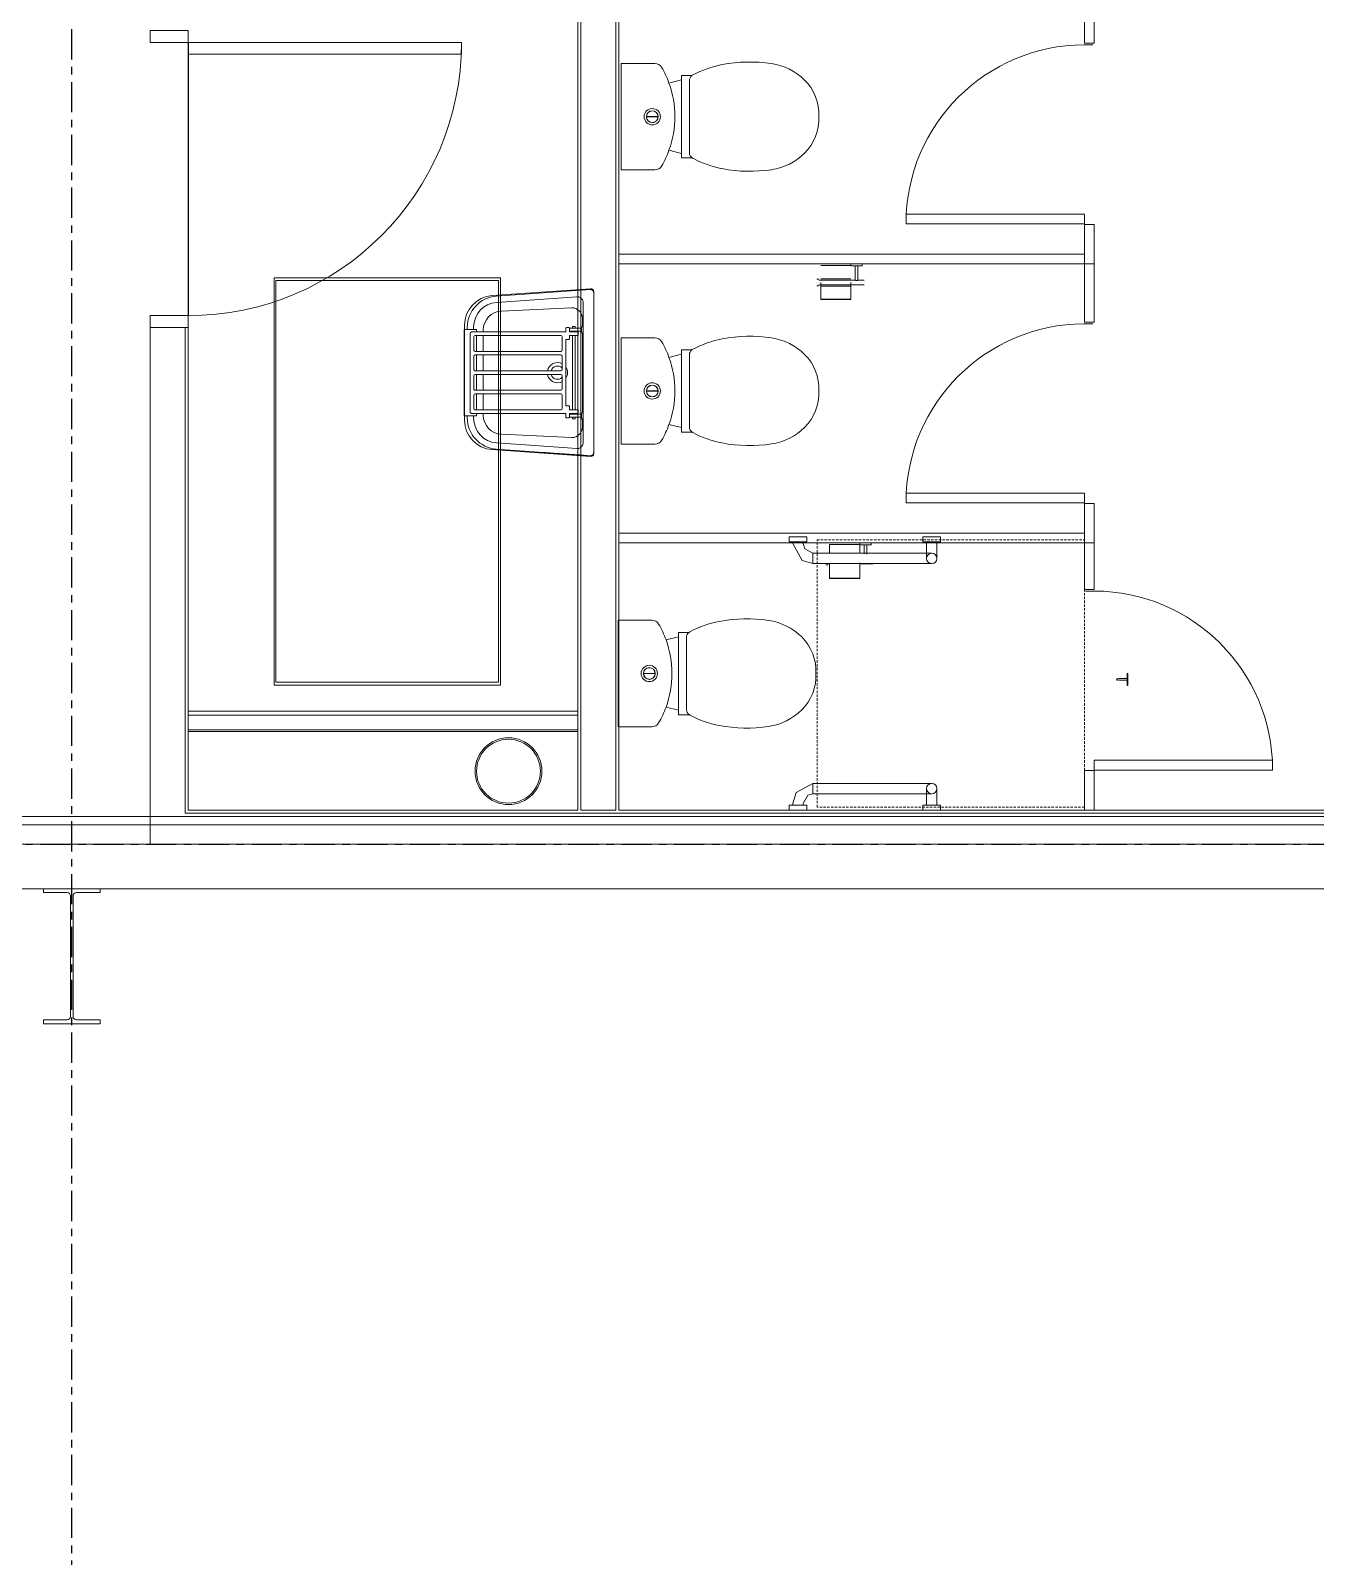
# Model space of a CAD drawing. Header units: millimetres. Extents: x -677815 to 406757, y -145898 to 39000.
# Drawn here: x 260849 to 265175, y -2398 to 2740 of the extents above; entities that cross this region are included whole.
import ezdxf

# ---------------------------------------------------------------- set-up
doc = ezdxf.new("R2010")
doc.units = ezdxf.units.MM
doc.header["$LTSCALE"] = 8
doc.linetypes.add('Xref building Toll$0$_SBA Dash - Tight', pattern=[1.6, 1, -0.6])
doc.linetypes.add('Xref building Toll$0$Grid Line', pattern=[22.225, 12.7, -3.175, 3.175, -3.175])
for name, color, linetype, lineweight in [('Xref building Toll$0$A-DOOR', 8, 'Continuous', 9), ('Xref building Toll$0$A-DOOR-HDLN', 8, 'Continuous', 9), ('Xref building Toll$0$A-FLOR', 8, 'Continuous', 25), ('Xref building Toll$0$A-GENM', 8, 'Continuous', 9), ('Xref building Toll$0$A-WALL', 8, 'Continuous', 9), ('Xref building Toll$0$A-WALL-PATT', 8, 'Continuous', 9), ('Xref building Toll$0$P-PIPE', 8, 'Continuous', 9), ('Xref building Toll$0$P-SANR-FIXT', 8, 'Continuous', 9), ('Xref building Toll$0$Q-SPCQ', 8, 'Continuous', 9), ('Xref building Toll$0$Q-SPCQ-HDLN', 8, 'Continuous', 9), ('Xref building Toll$0$S-COLS', 8, 'Continuous', 9)]:
    doc.layers.add(name, color=color, linetype=linetype, lineweight=lineweight)
doc.layers.add('Xref building Toll$0$S-GRID', color=8, linetype='Continuous')

# ---------------------------------------------------------------- blocks, each defined once
blk = doc.blocks.new('Xref building Toll$0$Toll Grids')
at = {"layer": 'Xref building Toll$0$S-GRID', "linetype": 'Xref building Toll$0$Grid Line'}
for p, q in [((260988, -125373.3), (260988, 36031.5)), ((-9195.8, 0), (280997.7, 0))]:
    blk.add_line(p, q, dxfattribs=at)
blk = doc.blocks.new('Xref building Toll$0$TPT - Toilet Partition 02 - Standard-2309343-MASTER GROUND FLOOR')
at = {"layer": 'Xref building Toll$0$A-GENM'}
for p, q in [((-66.5, 1835.9), (-66.5, 269)), ((-33.5, 269), (-33.5, 1835.9)), ((-66.5, 269), (-33.5, 269)), ((66.5, 269), (-66.5, 269)), ((-66.5, 269), (-66.5, 236)), ((66.5, 236), (66.5, 269)), ((872.4, 269), (676.5, 269)), ((676.5, 269), (676.5, 236)), ((-66.5, 236), (66.5, 236)), ((676.5, 236), (872.4, 236))]:
    blk.add_line(p, q, dxfattribs=at)
blk = doc.blocks.new('Xref building Toll$0$Doors - Doors-704779-MASTER GROUND FLOOR')
at = {"layer": 'Xref building Toll$0$Q-SPCQ'}
for p, q in [((34.9, -868.8), (1.9, -868.8)), ((1.9, -868.8), (1.9, -1468.9)), ((34.9, -1468.9), (34.9, -868.8)), ((1.9, -1468.9), (34.9, -1468.9))]:
    blk.add_line(p, q, dxfattribs=at)
at = {"layer": 'Xref building Toll$0$Q-SPCQ-HDLN'}
blk.add_arc((2.4, -1470.4), 602.4, 357.412, 86.904, dxfattribs=at)
blk = doc.blocks.new('Xref building Toll$0$TPT - Toilet Partition 02 - Standard-2309307-MASTER GROUND FLOOR')
at = {"layer": 'Xref building Toll$0$A-GENM'}
for p, q in [((-66.5, 1835.9), (-66.5, 269)), ((-33.5, 269), (-33.5, 1835.9)), ((-66.5, 269), (-33.5, 269)), ((66.5, 269), (-66.5, 269)), ((-66.5, 269), (-66.5, 236)), ((66.5, 236), (66.5, 269)), ((872.8, 269), (676.5, 269)), ((676.5, 269), (676.5, 236)), ((872.8, 236), (872.8, 269)), ((-66.5, 236), (66.5, 236)), ((676.5, 236), (872.8, 236))]:
    blk.add_line(p, q, dxfattribs=at)
blk = doc.blocks.new('Xref building Toll$0$TOI_Suite - Standard-743987-MASTER GROUND FLOOR')
at = {"layer": 'Xref building Toll$0$P-SANR-FIXT'}
for p, q in [((-138.5, 203.2), (-138.5, 237.9)), ((121.5, 230.1), (-122.7, 230.1)), ((138.3, 239.2), (138.3, 203.2)), ((-123.9, 203.2), (-138.5, 203.2)), ((-113.6, 161.2), (-123.9, 203.2)), ((-123.9, 203.2), (123.1, 203.2)), ((123.1, 203.2), (112.9, 161.2)), ((138.3, 203.2), (123.1, 203.2)), ((-179.5, 2), (-179.5, 113.9)), ((-0.7, 105), (-0.7, 124.5)), ((-0.7, 85.8), (-0.7, 105)), ((0, 124.1), (0, 105)), ((0, 105), (0, 85.6)), ((178.8, 113.9), (178.8, 2.4)), ((176.8, 0), (-177.5, 0))]:
    blk.add_line(p, q, dxfattribs=at)
for radius in [27.5, 20]:
    blk.add_circle((-0.4, 105), radius, dxfattribs=at)
for centre, radius, start, end in [((19.2, 476.8), 200.6, 135.3159, 171.4717), ((-7.8, 503.6), 162.6, 87.4587, 135.3159), ((6.6, 503.6), 162.6, 44.6841, 92.5413), ((-20.4, 476.8), 200.6, 8.5283, 44.6841), ((309.4, 433.3), 494, 171.4717, 190.8713), ((-310.5, 433.3), 494, 349.1287, 8.5283), ((165, 405.6), 347, 190.8713, 208.1696), ((-166.1, 405.6), 347, 331.8304, 349.1287), ((-102.6, 262.3), 43.4, 208.1696, 214.2857), ((-122.7, 250.1), 20, 217.8461, 270), ((121.5, 250.1), 20, 270, 326.9392), ((23.6, 304), 131.8, 330.5485, 331.8304), ((-0.4, -148.7), 330, 110.0763, 120.2609), ((-0.4, -148.7), 330, 89.9993, 110.0763), ((-0.4, -148.7), 330, 69.9243, 89.9993), ((-0.4, -148.7), 330, 59.7542, 69.9243), ((-153.5, 113.9), 26, 120.2609, 180), ((-0.4, 105), 19.5, 91.1546, 271.091), ((-0.4, 105), 19.5, 0, 91.1546), ((-0.4, 105), 19.5, 271.091, 0), ((152.8, 113.9), 26, 0, 59.7542), ((-177.5, 2), 1.98, 179.3775, 270.2586), ((176.8, 2), 1.98, 269.7414, 13.1965)]:
    blk.add_arc(centre, radius, start, end, dxfattribs=at)
blk = doc.blocks.new('Xref building Toll$0$TPT - Toilet Partition 02 - Standard-932670-MASTER GROUND FLOOR')
at = {"layer": 'Xref building Toll$0$A-GENM'}
for p, q in [((66.5, -236), (-66.5, -236)), ((-66.5, -236), (-66.5, -269)), ((-66.5, -236), (-66.5, -236)), ((66.5, -269), (66.5, -236)), ((66.5, -236), (66.5, -236)), ((833.1, -236), (676.5, -236)), ((676.5, -236), (676.5, -269)), ((676.5, -236), (676.5, -236)), ((833.1, -269), (833.1, -236)), ((833.1, -236), (833.1, -236)), ((-66.5, -269), (66.5, -269)), ((-66.5, -269), (-66.5, -269)), ((66.5, -269), (66.5, -269)), ((676.5, -269), (833.1, -269)), ((676.5, -269), (676.5, -269)), ((833.1, -269), (833.1, -269))]:
    blk.add_line(p, q, dxfattribs=at)
blk = doc.blocks.new('Xref building Toll$0$Doors - Doors-744022-MASTER GROUND FLOOR')
at = {"layer": 'Xref building Toll$0$Q-SPCQ'}
for p, q in [((1.9, 1468.9), (34.9, 1468.9)), ((1.9, 868.8), (1.9, 1468.9)), ((34.9, 1468.9), (34.9, 868.8)), ((34.9, 868.8), (1.9, 868.8))]:
    blk.add_line(p, q, dxfattribs=at)
at = {"layer": 'Xref building Toll$0$Q-SPCQ-HDLN'}
blk.add_arc((2.4, 1470.4), 602.4, 273.096, 2.588, dxfattribs=at)
blk = doc.blocks.new('Xref building Toll$0$CSK_Cleaners Sink 01 - Standard-867426-MASTER GROUND FLOOR')
at = {"layer": 'Xref building Toll$0$P-SANR-FIXT'}
for p, q in [((-316, 225.3), (-292.8, -106)), ((-313.2, 225.3), (-291, -92)), ((238.8, 236), (-306, 236)), ((246.1, 225.3), (223.9, -92)), ((225.7, -106), (248.8, 225.3)), ((243.6, 189.6), (246.1, 225.3)), ((-270, -90.6), (-288.9, 178.8)), ((202.6, 200.1), (-269.3, 200.1)), ((-251.8, 161.4), (-240.9, -74.8)), ((-193.8, 198.1), (-216.9, 198.1)), ((-193.8, 198.5), (-193.8, 200.1)), ((-183.5, 194.8), (-193.8, 198.5)), ((-188.5, 173.7), (-183.5, 173.7)), ((-188.5, 173.7), (-188.5, 164.2)), ((-183.5, 164.2), (-188.5, 164.2)), ((-173.5, 194.8), (-183.5, 194.8)), ((-183.5, 194.8), (-183.5, 155)), ((-173.5, 194.8), (-163.3, 198.5)), ((-173.5, 155), (-173.5, 194.8)), ((-173.5, 173.7), (-170.5, 173.7)), ((-170.5, 164.2), (-173.5, 164.2)), ((-170.5, 182), (-170.5, 156)), ((-160.5, 184), (-168.5, 184)), ((97.5, 198.1), (-164.6, 198.1)), ((-163.3, 198.5), (-163.3, 200.1)), ((-158.5, 156), (-158.5, 182)), ((-158.5, 173.7), (91.5, 173.7)), ((91.5, 164.2), (-158.5, 164.2)), ((91.5, 182), (91.5, 156)), ((101.5, 184), (93.5, 184)), ((96.2, 198.5), (96.2, 200.1)), ((106.5, 194.8), (96.2, 198.5)), ((103.5, 156), (103.5, 182)), ((103.5, 173.7), (106.5, 173.7)), ((106.5, 164.2), (103.5, 164.2)), ((106.5, 194.8), (116.5, 194.8)), ((106.5, 194.8), (106.5, 155)), ((106.5, 155), (116.5, 155)), ((116.5, 194.8), (126.7, 198.5)), ((116.5, 155), (116.5, 194.8)), ((116.5, 173.7), (121.5, 173.7)), ((121.5, 164.2), (116.5, 164.2)), ((121.5, 164.2), (121.5, 173.7)), ((149.8, 198.1), (125.4, 198.1)), ((126.7, 198.5), (126.7, 200.1)), ((173.8, -74.8), (184.8, 161.4)), ((203, -90.6), (221.8, 178.8)), ((237.4, 101.2), (243.6, 189.6)), ((-185.5, 152), (-185.5, 144)), ((-172.5, 154), (-183.5, 154)), ((-183.5, 142), (-172.5, 142)), ((-170.5, 140), (-170.5, -175)), ((-158.5, -163), (-158.5, 125)), ((-147.5, 154), (-156.5, 154)), ((-153.5, 130), (-110, 130)), ((-145.5, 144), (-145.5, 152)), ((76.5, 142), (-143.5, 142)), ((-105, 125), (-105, -163)), ((-93, -163), (-93, 125)), ((-88, 130), (-44.5, 130)), ((-39.5, 125), (-39.5, -163)), ((-27.5, -163), (-27.5, 125)), ((-22.5, 130), (21, 130)), ((26, 125), (26, -163)), ((38, -163), (38, 125)), ((43, 130), (86.5, 130)), ((78.5, 152), (78.5, 144)), ((89.5, 154), (80.5, 154)), ((91.5, 125), (91.5, -163)), ((103.5, -175), (103.5, 140)), ((116.5, 154), (105.5, 154)), ((105.5, 142), (116.5, 142)), ((118.5, 144), (118.5, 152)), ((233.7, 47.7), (235.6, 74.9)), ((235.6, 74.9), (237.4, 101.2)), ((-177, -135.8), (-170.5, -135.8)), ((-158.5, -135.8), (-105, -135.8)), ((-93, -135.8), (-39.5, -135.8)), ((-27.5, -135.8), (26, -135.8)), ((38, -135.8), (91.5, -135.8)), ((103.5, -135.8), (109.9, -135.8)), ((-193, -199), (126, -199)), ((-186.2, -168.6), (-178.5, -168.6)), ((-186.2, -189.5), (-178.5, -189.5)), ((-178.5, -158.5), (-170.5, -158.5)), ((-178.5, -158.5), (-178.5, -199.6)), ((111.5, -199.6), (-178.5, -199.6)), ((-165.5, -180), (98.5, -180)), ((-158.5, -158.5), (-105, -158.5)), ((-110, -168), (-153.5, -168)), ((-93, -158.5), (-39.5, -158.5)), ((-44.5, -168), (-88, -168)), ((26, -158.5), (-27.5, -158.5)), ((21, -168), (-22.5, -168)), ((91.5, -158.5), (38, -158.5)), ((86.5, -168), (43, -168)), ((111.5, -158.5), (103.5, -158.5)), ((111.5, -199.6), (111.5, -158.5)), ((111.5, -168.6), (119.1, -168.6)), ((119.1, -189.5), (111.5, -189.5))]:
    blk.add_line(p, q, dxfattribs=at)
for centre, radius, start, end in [((-306, 226), 10, 90, 184), ((238.8, 226), 10, 356.0429, 90), ((-216.9, 163.1), 35, 90, 182.6501), ((-172.5, 156), 2, 270, 0), ((-168.5, 182), 2, 90, 180), ((-160.5, 182), 2, 0, 90), ((-156.5, 156), 2, 180, 270), ((89.5, 156), 2, 270, 360), ((93.5, 182), 2, 90, 180), ((101.5, 182), 2, 360, 90), ((105.5, 156), 2, 180, 270), ((149.8, 163.1), 35, 357.3499, 90), ((-183.5, 152), 2, 90, 180), ((-183.5, 144), 2, 180, 270), ((-172.5, 140), 2, 360, 90), ((-153.5, 125), 5, 90, 180), ((-147.5, 152), 2, 0, 90), ((-143.5, 144), 2, 180, 270), ((-110, 125), 5, 0, 90), ((-88, 125), 5, 90, 180), ((-33.5, 114), 33.9, 151.8079, 259.7979), ((-33.5, 114), 22.3, 134.1629, 254.3983), ((-33.5, 114), 33.9, 55.7582, 124.2418), ((-44.5, 125), 5, 0, 90), ((-33.5, 114), 33.9, 280.2021, 28.1921), ((-33.5, 114), 22.3, 285.6017, 45.8371), ((-22.5, 125), 5, 90, 180), ((21, 125), 5, 0, 90), ((43, 125), 5, 90, 180), ((76.5, 144), 2, 270, 360), ((80.5, 152), 2, 90, 180), ((86.5, 125), 5, 0, 90), ((105.5, 140), 2, 90, 180), ((116.5, 152), 2, 0, 90), ((116.5, 144), 2, 270, 0), ((-177, -71.8), 64, 182.6501, 270), ((109.9, -71.8), 64, 270, 357.3499), ((-193, -99), 100, 184, 270), ((126, -99), 100, 270, 356), ((-165.5, -175), 5, 180, 270), ((-153.5, -163), 5, 180, 270), ((-110, -163), 5, 270, 0), ((-88, -163), 5, 180, 270), ((-44.5, -163), 5, 270, 0), ((-22.5, -163), 5, 180, 270), ((21, -163), 5, 270, 0), ((43, -163), 5, 180, 270), ((86.5, -163), 5, 270, 0), ((98.5, -175), 5, 270, 0)]:
    blk.add_arc(centre, radius, start, end, dxfattribs=at)
for centre, major_axis, start_param, end_param in [((-186.2, -84.7), (105, 0), 3.211406, 4.712389), ((-186.2, -84.7), (84, 0), 3.211406, 4.712389), ((119.1, -84.7), (-84, 0), 1.570796, 3.071779), ((119.1, -84.7), (105, 0), 4.712389, 6.213372)]:
    blk.add_ellipse(centre, major_axis=major_axis, ratio=0.998129, start_param=start_param, end_param=end_param, dxfattribs=at)
for points, knots in [([(-303.2, 236), (-304, 236), (-305.6, 235.8), (-307.8, 235), (-309.7, 233.7), (-311.3, 232), (-312.5, 229.9), (-313.2, 227.6), (-313.2, 226.1), (-313.2, 225.3)], [0, 0, 0, 0, 0.00766744, 0.01533424, 0.02300042, 0.03066604, 0.0383312, 0.04599597, 0.05365021, 0.05365021, 0.05365021, 0.05365021]), ([(236.1, 236), (236.9, 236), (238.5, 235.8), (240.7, 235), (242.7, 233.7), (244.3, 232), (245.4, 229.9), (246.1, 227.6), (246.2, 226.1), (246.1, 225.3)], [0, 0, 0, 0, 0.00766744, 0.01533424, 0.02300042, 0.03066604, 0.0383312, 0.04599597, 0.05365021, 0.05365021, 0.05365021, 0.05365021]), ([(-289.2, 178.7), (-289.3, 180.3), (-289.2, 183.4), (-287.9, 188), (-285.5, 192.1), (-282.3, 195.5), (-278.4, 198.1), (-274, 199.7), (-270.8, 200.1), (-269.3, 200.1)], [0, 0, 0, 0, 0.0153475, 0.030694, 0.0460395, 0.0613842, 0.0767284, 0.092072, 0.1073944, 0.1073944, 0.1073944, 0.1073944]), ([(222.1, 178.7), (222.3, 180.3), (222.1, 183.4), (220.8, 188), (218.5, 192.1), (215.2, 195.5), (211.3, 198.1), (206.9, 199.7), (203.8, 200.1), (202.2, 200.1)], [0, 0, 0, 0, 0.0153475, 0.030694, 0.0460395, 0.0613842, 0.0767284, 0.092072, 0.1073944, 0.1073944, 0.1073944, 0.1073944])]:
    blk.add_open_spline(points, degree=3, knots=knots, dxfattribs=at)
blk = doc.blocks.new('Xref building Toll$0$AS2890 - Ambulant Cubicle1 - Standard 2-906180-MASTER GROUND FLOOR')
at = {"layer": 'Xref building Toll$0$A-GENM'}
for p, q in [((-16.7, -339.7), (-33.5, -339.7)), ((-33.5, -399.7), (-33.5, -339.7)), ((-33.5, -339.7), (-33.5, -399.7)), ((-16.7, -399.7), (-16.7, -339.7)), ((-16.7, -339.7), (-16.7, -399.7)), ((-11, -352.5), (-16.7, -352.5)), ((-16.7, -387.5), (-16.7, -352.5)), ((-16.7, -352.5), (-16.7, -387.5)), ((869.6, -352.5), (864, -352.5)), ((886.5, -339.7), (869.6, -339.7)), ((869.6, -399.7), (869.6, -339.7)), ((869.6, -339.7), (869.6, -399.7)), ((869.6, -387.5), (869.6, -352.5)), ((869.6, -352.5), (869.6, -387.5)), ((886.5, -399.7), (886.5, -339.7)), ((886.5, -339.7), (886.5, -399.7)), ((-33.5, -399.7), (-16.7, -399.7)), ((-16.7, -387.5), (-11, -387.5)), ((864, -387.5), (869.6, -387.5)), ((869.6, -399.7), (886.5, -399.7)), ((21.5, -420), (56.5, -420)), ((56.5, -420), (21.5, -420)), ((21.5, -420), (21.5, -719.7)), ((39, -420), (39, -420)), ((39, -420), (39, -420)), ((56.5, -719.7), (56.5, -420)), ((831.5, -420), (796.5, -420)), ((796.5, -420), (831.5, -420)), ((796.5, -420), (796.5, -719.7)), ((814, -420), (814, -420)), ((814, -420), (814, -420)), ((831.5, -719.7), (831.5, -420)), ((-16.7, -789.7), (-33.5, -789.7)), ((-33.5, -849.7), (-33.5, -789.7)), ((-33.5, -789.7), (-33.5, -849.7)), ((-16.7, -849.7), (-16.7, -789.7)), ((-16.7, -789.7), (-16.7, -849.7)), ((-16, -802.2), (-16.7, -802.2)), ((-16.7, -819.7), (-16.7, -819.7)), ((-16.7, -819.7), (-16.7, -819.7)), ((869.6, -802.2), (869, -802.2)), ((886.5, -789.7), (869.6, -789.7)), ((869.6, -849.7), (869.6, -789.7)), ((869.6, -789.7), (869.6, -849.7)), ((869.6, -819.7), (869.6, -819.7)), ((869.6, -819.7), (869.6, -819.7)), ((886.5, -849.7), (886.5, -789.7)), ((886.5, -789.7), (886.5, -849.7)), ((-33.5, -849.7), (-16.7, -849.7)), ((-16.7, -837.2), (-16, -837.2)), ((869, -837.2), (869.6, -837.2)), ((869.6, -849.7), (886.5, -849.7)), ((386.5, -1477.7), (386.5, -1479.7)), ((426.5, -1477.7), (386.5, -1477.7)), ((386.5, -1477.7), (426.5, -1477.7)), ((426.5, -1479.7), (386.5, -1479.7)), ((386.5, -1479.7), (426.5, -1479.7)), ((403.5, -1449.7), (403.5, -1479.7)), ((406.5, -1479.7), (406.5, -1479.7)), ((406.5, -1479.7), (406.5, -1479.7)), ((409.5, -1479.7), (409.5, -1449.7)), ((426.5, -1479.7), (426.5, -1477.7))]:
    blk.add_line(p, q, dxfattribs=at)
at = {"layer": 'Xref building Toll$0$A-GENM', "linetype": 'Xref building Toll$0$_SBA Dash - Tight'}
for p, q in [((-23.5, -1333.7), (-23.5, -433.7)), ((-23.5, -433.7), (876.5, -433.7)), ((876.5, -433.7), (876.5, -1333.7)), ((876.5, -1333.7), (-23.5, -1333.7))]:
    blk.add_line(p, q, dxfattribs=at)
at = {"layer": 'Xref building Toll$0$A-GENM', "flags": 128}
for points in [[(56.5, -420), (25.4, -363.2), (-11, -352.5)], [(864, -352.5), (807.2, -383.6), (796.5, -420)], [(-11, -387.5), (16.3, -402.5), (21.5, -420)], [(831.5, -420), (846.4, -392.7), (864, -387.5)], [(21.5, -819.7), (21.5, -783.9), (21.5, -719.7)], [(56.5, -719.7), (56.5, -796.3), (56.5, -819.7)], [(796.5, -819.7), (796.5, -783.9), (796.5, -719.7)], [(831.5, -719.7), (831.5, -796.3), (831.5, -819.7)], [(39, -802.2), (13.7, -802.2), (-16, -802.2)], [(869, -802.2), (822.7, -802.2), (814, -802.2)], [(-16, -837.2), (30.2, -837.2), (39, -837.2)], [(814, -837.2), (839.2, -837.2), (869, -837.2)]]:
    blk.add_lwpolyline(points, dxfattribs=at)
at = {"layer": 'Xref building Toll$0$A-GENM'}
for centre, radius, start, end in [((39, -819.7), 17.5, 0, 180), ((39, -819.7), 17.5, 90, 270), ((39, -819.7), 17.5, 180, 360), ((39, -819.7), 17.5, 270, 90), ((814, -819.7), 17.5, 0, 180), ((814, -819.7), 17.5, 90, 270), ((814, -819.7), 17.5, 180, 0), ((814, -819.7), 17.5, 270, 90), ((406.5, -1444.7), 3, 90, 270), ((406.5, -1444.7), 3, 270, 90)]:
    blk.add_arc(centre, radius, start, end, dxfattribs=at)
at = {"layer": 'Xref building Toll$0$P-SANR-FIXT'}
for p, q in [((247.3, 122.1), (247.3, 233.5)), ((249.3, 236), (603.6, 236)), ((605.6, 234), (605.6, 122.1)), ((426.1, 131), (426.1, 150.4)), ((426.1, 111.8), (426.1, 131)), ((426.9, 150.2), (426.9, 131)), ((426.9, 131), (426.9, 111.5)), ((303, 32.8), (313.2, 74.7)), ((539.7, 74.7), (550, 32.8)), ((287.8, 32.8), (303, 32.8)), ((287.8, -3.3), (287.8, 32.8)), ((550, 32.8), (303, 32.8)), ((304.6, 5.8), (548.8, 5.8)), ((550, 32.8), (564.6, 32.8)), ((564.6, 32.8), (564.6, -1.9))]:
    blk.add_line(p, q, dxfattribs=at)
for radius in [27.5, 20]:
    blk.add_circle((426.5, 131), radius, dxfattribs=at)
for centre, radius, start, end in [((249.3, 234), 1.98, 89.7414, 193.1965), ((603.7, 234), 1.98, 359.3775, 90.2586), ((273.3, 122.1), 26, 180, 239.7542), ((426.5, 131), 19.5, 91.091, 180), ((426.5, 131), 19.5, 180, 271.1546), ((426.5, 131), 19.5, 271.1546, 91.091), ((579.6, 122.1), 26, 300.2609, 0), ((426.5, 384.7), 330, 239.7542, 249.9243), ((426.5, 384.7), 330, 249.9243, 269.9993), ((426.5, 384.7), 330, 269.9993, 290.0763), ((426.5, 384.7), 330, 290.0763, 300.2609), ((304.6, -14.2), 20, 90, 146.9392), ((548.8, -14.1), 20, 37.8461, 90), ((592.2, -169.6), 347, 151.8304, 169.1287), ((402.5, -68), 131.8, 150.5485, 151.8304), ((528.7, -26.3), 43.4, 28.1696, 34.2857), ((261.1, -169.6), 347, 10.8713, 28.1696), ((736.6, -197.4), 494, 169.1287, 188.5283), ((116.7, -197.4), 494, 351.4717, 10.8713), ((446.5, -240.9), 200.6, 188.5283, 224.6841), ((406.9, -240.9), 200.6, 315.3159, 351.4717), ((419.5, -267.6), 162.6, 224.6841, 272.5413), ((433.9, -267.6), 162.6, 267.4587, 315.3159)]:
    blk.add_arc(centre, radius, start, end, dxfattribs=at)
blk = doc.blocks.new('Xref building Toll$0$_SBA 1SWING SPDoor 01a - 920W x 2700H CL-2126364-MASTER GROUND FLOOR')
at = {"layer": 'Xref building Toll$0$A-DOOR'}
for p, q in [((-500, -64), (-500, 64)), ((-460, 64), (-500, 64)), ((-500, 64), (-500, 64)), ((-460, 64), (-500, 64)), ((-500, 64), (-500, -64)), ((-460, 64), (-460, 64)), ((-460, 64), (-460, -64)), ((-460, -64), (-460, 64)), ((460, 64), (500, 64)), ((460, -64), (460, 64)), ((460, 64), (460, 64)), ((500, 64), (460, 64)), ((460, 64), (460, -64)), ((500, 64), (500, -64)), ((500, 64), (500, 64)), ((500, -64), (500, 64)), ((-500, -64), (-500, -64)), ((-500, -64), (-460, -64)), ((-500, -64), (-460, -64)), ((-460, -64), (-460, -64)), ((420, -64), (420, -984)), ((460, -64), (420, -64)), ((460, -984), (460, -64)), ((500, -64), (460, -64)), ((460, -64), (460, -64)), ((460, -64), (500, -64)), ((500, -64), (500, -64)), ((460, -984), (420, -984))]:
    blk.add_line(p, q, dxfattribs=at)
blk.add_arc((460, -64), 920, 180, 270, dxfattribs=at)
at = {"layer": 'Xref building Toll$0$A-DOOR-HDLN'}
blk.add_line((-460, -64), (460, -64), dxfattribs=at)
blk = doc.blocks.new('Xref building Toll$0$Toilet_paper_holder_15507 - Toilet_paper_holder_15507-744023-MASTER GROUND FLOOR')
at = {"layer": 'Xref building Toll$0$A-GENM'}
for p, q in [((271610.9, 142899.9), (271509.3, 142899.9)), ((271610.9, 142905.5), (271610.9, 142899.1)), ((271610.9, 142905.5), (271649, 142905.5)), ((271649, 142905.5), (271610.9, 142905.5)), ((271610.9, 142899.1), (271649, 142899.1)), ((271649, 142899.1), (271610.9, 142899.1)), ((271625.2, 142899.1), (271625.2, 142850.7)), ((271625.2, 142899.1), (271634.7, 142899.1)), ((271634.7, 142899.1), (271625.2, 142899.1)), ((271634.7, 142850.7), (271634.7, 142899.1)), ((271649, 142899.1), (271649, 142905.5)), ((271502.9, 142853.9), (271496.6, 142853.9)), ((271496.6, 142842.8), (271496.6, 142842.8)), ((271496.6, 142842.8), (271496.6, 142842.8)), ((271625.2, 142850.7), (271502.9, 142850.7)), ((271502.9, 142842.8), (271502.9, 142842.8)), ((271502.9, 142842.8), (271502.9, 142842.8)), ((271502.9, 142842.8), (271502.9, 142842.8)), ((271502.9, 142842.8), (271502.9, 142842.8)), ((271610.9, 142855.5), (271509.3, 142855.5)), ((271509.3, 142786.4), (271509.3, 142842.8)), ((271509.3, 142842.8), (271509.3, 142842.8)), ((271509.3, 142842.8), (271509.3, 142785.6)), ((271509.3, 142842.8), (271509.3, 142842.8)), ((271509.3, 142842.8), (271509.3, 142842.8)), ((271610.9, 142785.6), (271610.9, 142842.8)), ((271610.9, 142842.8), (271610.9, 142842.8)), ((271610.9, 142842.8), (271610.9, 142786.4)), ((271610.9, 142842.8), (271610.9, 142842.8)), ((271610.9, 142842.8), (271610.9, 142842.8)), ((271655.3, 142850.7), (271634.7, 142850.7)), ((271655.3, 142842.8), (271655.3, 142842.8)), ((271655.3, 142842.8), (271655.3, 142842.8)), ((271496.6, 142831.7), (271502.9, 142831.7)), ((271502.9, 142834.8), (271655.3, 142834.8)), ((271509.3, 142830.1), (271610.9, 142830.1)), ((271509.3, 142785.6), (271509.3, 142786.4)), ((271509.3, 142786.4), (271509.3, 142786.4)), ((271610.9, 142786.4), (271509.3, 142786.4)), ((271610.9, 142786.4), (271509.3, 142786.4)), ((271509.3, 142785.6), (271509.3, 142785.6)), ((271509.3, 142785.6), (271610.9, 142785.6)), ((271610.9, 142786.4), (271610.9, 142786.4)), ((271610.9, 142786.4), (271610.9, 142785.6)), ((271610.9, 142785.6), (271610.9, 142785.6))]:
    blk.add_line(p, q, dxfattribs=at)
for points in [[(271625.2, 142850.7), (271625.2, 142850.7), (271625.2, 142850.7), (271625.3, 142850.6), (271625.5, 142850.6), (271625.6, 142850.5), (271625.8, 142850.4), (271626, 142850.2), (271626.2, 142850.2), (271626.3, 142850.1), (271626.4, 142850), (271626.6, 142850), (271626.9, 142849.8), (271627.1, 142849.7), (271627.4, 142849.6), (271627.5, 142849.6), (271627.7, 142849.5), (271628, 142849.4), (271628.3, 142849.3), (271628.7, 142849.3), (271629.1, 142849.2), (271629.5, 142849.2), (271629.9, 142849.1), (271630.4, 142849.2), (271630.8, 142849.2), (271631.2, 142849.3), (271631.6, 142849.3), (271631.9, 142849.4), (271632.2, 142849.5), (271632.3, 142849.6), (271632.5, 142849.6), (271632.7, 142849.7), (271633, 142849.8), (271633.3, 142850), (271633.4, 142850), (271633.6, 142850.1), (271633.7, 142850.2), (271633.9, 142850.2), (271634.1, 142850.4), (271634.3, 142850.5), (271634.4, 142850.6), (271634.5, 142850.6), (271634.7, 142850.7), (271634.7, 142850.7), (271634.7, 142850.7)], [(271634.7, 142850.7), (271634.7, 142850.7), (271634.7, 142850.7), (271634.5, 142850.6), (271634.4, 142850.6), (271634.3, 142850.5), (271634.1, 142850.4), (271633.9, 142850.2), (271633.7, 142850.2), (271633.6, 142850.1), (271633.4, 142850), (271633.3, 142850), (271633, 142849.8), (271632.7, 142849.7), (271632.5, 142849.6), (271632.3, 142849.6), (271632.2, 142849.5), (271631.9, 142849.4), (271631.6, 142849.3), (271631.2, 142849.3), (271630.8, 142849.2), (271630.4, 142849.2), (271629.9, 142849.1), (271629.5, 142849.2), (271629.1, 142849.2), (271628.7, 142849.3), (271628.3, 142849.3), (271628, 142849.4), (271627.7, 142849.5), (271627.5, 142849.6), (271627.4, 142849.6), (271627.1, 142849.7), (271626.9, 142849.8), (271626.6, 142850), (271626.4, 142850), (271626.3, 142850.1), (271626.2, 142850.2), (271626, 142850.2), (271625.8, 142850.4), (271625.6, 142850.5), (271625.5, 142850.6), (271625.3, 142850.6), (271625.2, 142850.7), (271625.2, 142850.7), (271625.2, 142850.7)]]:
    blk.add_open_spline(points, degree=3, knots=[0, 0, 0, 0, 0.055556, 0.083333, 0.111111, 0.138889, 0.166667, 0.194444, 0.208333, 0.222222, 0.236111, 0.25, 0.277778, 0.305556, 0.319444, 0.333333, 0.347222, 0.361111, 0.388889, 0.416667, 0.444444, 0.472222, 0.5, 0.527778, 0.555556, 0.583333, 0.611111, 0.638889, 0.652778, 0.666667, 0.680556, 0.694444, 0.722222, 0.75, 0.763889, 0.777778, 0.791667, 0.805556, 0.833333, 0.861111, 0.888889, 0.916667, 0.944444, 1, 1, 1, 1], dxfattribs=at)
blk = doc.blocks.new('Xref building Toll$0$Toilet_paper_holder_15507 - Toilet_paper_holder_15507-V19-MASTER GROUND FLOOR')
at = {"layer": 'Xref building Toll$0$A-GENM'}
for p, q in [((271640.9, 141021.6), (271539.3, 141021.6)), ((271539.3, 140993), (271539.3, 141021.6)), ((271640.9, 141027.2), (271640.9, 141020.8)), ((271640.9, 141021.6), (271640.9, 140993)), ((271640.9, 141020.8), (271679, 141020.8)), ((271679, 141020.8), (271640.9, 141020.8)), ((271655.2, 141020.8), (271655.2, 140990.1)), ((271655.2, 141020.8), (271664.8, 141020.8)), ((271664.8, 141020.8), (271655.2, 141020.8)), ((271664.8, 140989.1), (271664.8, 141020.8)), ((271679, 141020.8), (271679, 141027.2)), ((271526.6, 140956.6), (271526.6, 140956.6)), ((271526.6, 140953.3), (271533, 140953.3)), ((271533, 140957.6), (271533, 140957.6)), ((271533, 140956.6), (271533, 140956.6)), ((271533, 140956.5), (271539.3, 140956.5)), ((271539.3, 140908.1), (271539.3, 140958.4)), ((271640.9, 140959.8), (271640.9, 140908.1)), ((271640.9, 140956.5), (271685.4, 140956.5)), ((271685.4, 140957.6), (271685.4, 140957.6)), ((271539.3, 140908.7), (271539.3, 140907.3)), ((271539.3, 140907.3), (271539.3, 140908.1)), ((271640.9, 140908.1), (271539.3, 140908.1)), ((271640.9, 140908.1), (271539.3, 140908.1)), ((271539.3, 140907.3), (271640.9, 140907.3)), ((271640.9, 140907.3), (271640.9, 140908.7)), ((271640.9, 140908.1), (271640.9, 140907.3))]:
    blk.add_line(p, q, dxfattribs=at)
blk = doc.blocks.new('Xref building Toll$0$UB-Universal Beam-Column - C1_5_460UB67-1338434-MASTER GROUND FLOOR')
at = {"layer": 'Xref building Toll$0$S-COLS', "lineweight": 18}
for p, q in [((95, 227), (-95, 227)), ((-95, 227), (-95, 214.3)), ((-95, 214.3), (-15.65, 214.3)), ((15.65, 214.3), (95, 214.3)), ((95, 214.3), (95, 227)), ((-4.25, 202.9), (-4.25, -202.9)), ((4.25, -202.9), (4.25, 202.9)), ((-15.65, -214.3), (-95, -214.3)), ((-95, -214.3), (-95, -227)), ((-95, -227), (95, -227)), ((95, -214.3), (15.65, -214.3)), ((95, -227), (95, -214.3))]:
    blk.add_line(p, q, dxfattribs=at)
at = {"layer": 'Xref building Toll$0$S-COLS'}
for p, q in [((-95, 227), (-95, 227)), ((-95, 214.3), (-95, 214.3)), ((95, 227), (95, 227)), ((95, 214.3), (95, 214.3)), ((-95, -214.3), (-95, -214.3)), ((-95, -227), (-95, -227)), ((95, -214.3), (95, -214.3)), ((95, -227), (95, -227))]:
    blk.add_line(p, q, dxfattribs=at)
at = {"layer": 'Xref building Toll$0$S-COLS', "lineweight": 18}
for centre, start, end in [((-15.65, 202.9), 0, 90), ((15.65, 202.9), 90, 180), ((-15.65, -202.9), 270, 0), ((15.65, -202.9), 180, 270)]:
    blk.add_arc(centre, 11.4, start, end, dxfattribs=at)
blk = doc.blocks.new('Xref building Toll$0$DWP_Downpipe - 225mm-1767178-MASTER GROUND FLOOR')
at = {"layer": 'Xref building Toll$0$P-PIPE'}
for radius, start, end in [(112.5, 360, 180), (112.5, 0, 180), (107.5, 0, 180), (107.5, 0, 180), (112.5, 180, 360), (112.5, 180, 360), (107.5, 180, 0), (107.5, 180, 360)]:
    blk.add_arc((-33.5, 236), radius, start, end, dxfattribs=at)
blk = doc.blocks.new('Xref building Toll$0$Stairway-Precision_Ladders-Super_Simplex_Disappearing_Stairway_Angle_Frame - S1144 - A - 30-1964788-MASTER GROUND FLOOR')
at = {"layer": 'Xref building Toll$0$Q-SPCQ'}
for p, q in [((-381, 812.8), (381, 812.8)), ((-381, -558.8), (-381, 812.8)), ((374.65, 803.275), (-374.65, 803.275)), ((-374.65, 803.275), (-374.65, -549.275)), ((374.65, -549.275), (374.65, 803.275)), ((381, 812.8), (381, -558.8)), ((381, -558.8), (-381, -558.8)), ((-374.65, -549.275), (374.65, -549.275))]:
    blk.add_line(p, q, dxfattribs=at)
blk = doc.blocks.new('Xref building Toll$0$building block 28092016')
at = {"layer": 'Xref building Toll$0$A-WALL-PATT', "lineweight": 9}
h = blk.add_hatch(dxfattribs=at)
h.set_pattern_fill('FP_1', color=256, style=0, pattern_type=2)
h.set_pattern_definition([(50, (714549.7, -811512), (3643.682, -318.78), [381, -4191]), (355, (714549.7, -811512), (-704.856, 3821.136), [304.8, -3352.8]), (100.451, (714853.3, -811538.5), (2938.852, 3502.332), [323.8, -3561.8]), (46.184, (714549.7, -810496), (5421.58, -840.856), [571.5, -6286.5]), (96.636, (715001.5, -810566), (4748.05, 4948.55), [485.7, -5342.7]), (351.184, (714549.7, -810496), (4748.1, 4948.51), [457.2, -5029.2]), (21, (715057.7, -810750), (3032.288, -2045.304), [381, -4191]), (326, (715057.7, -810750), (1236.04, 3683.76), [304.8, -3352.8]), (71.451, (715310.3, -810920.4), (4268.343, 1638.425), [323.8, -3561.8]), (37.5, (714549.7, -811512), (61.772, 1691.101), [167.64, -3144.52, 167.64, -3235.96, -3365.5]), (37.5, (714549.7, -811512), (61.772, 1691.101), [-6715.76, 167.64, -3197.86]), (7.5, (714549.7, -811512), (1336.393, 2003.611), [167.64, -1772.92, 167.64, -3068.32, -1282.7]), (7.5, (714549.7, -811512), (1336.393, 2003.611), [-5176.52, 167.64, -1115.06]), (327.5, (713416.8, -811512), (2711.818, -114.5786), [167.64, -1102.36, 167.64, -3794.76, -5257.8]), (327.5, (713416.8, -811512), (2711.818, -114.5786), [-5232.4, 167.64, -5090.16]), (317.5, (712908.8, -811512), (2962.586, 508.533), [167.64, -1483.36, 167.64, -2463.8, -3733.8]), (317.5, (712908.8, -811512), (2962.586, 508.533), [-4282.44, 167.64, -3566.16])])
h.paths.add_polyline_path([(992549.6, -671649.5), (992549.6, -671499.5), (943064.6, -671499.5), (943064.6, -671649.5), (992399.6, -671649.5)], flags=0)
at = {"layer": 'Xref building Toll$0$A-FLOR'}
blk.add_line((983929.6, -668799.5), (983929.6, -669719.5), dxfattribs=at)
at = {"layer": 'Xref building Toll$0$A-WALL'}
for p, q in [((985369.6, -668478.5), (985369.6, -671384.5)), ((985251.6, -668596.5), (985251.6, -671384.5)), ((983919.6, -671394.5), (983919.6, -669759.5)), ((983929.6, -671051.5), (983929.6, -671119.5)), ((983929.6, -671064.5), (985241.6, -671064.5)), ((985241.6, -671119.5), (985241.6, -671051.5)), ((983929.6, -671114.5), (985241.6, -671114.5)), ((983919.6, -671394.5), (991611.6, -671394.5)), ((985251.6, -671384.5), (985369.6, -671384.5)), ((983801.6, -671499.5), (983919.6, -671499.5))]:
    blk.add_line(p, q, dxfattribs=at)
at = {"layer": 'Xref building Toll$0$A-WALL', "lineweight": 18}
for p, q in [((985241.6, -668606.5), (985241.6, -671051.5)), ((985379.6, -671384.5), (985379.6, -668606.5)), ((983801.6, -669759.5), (983801.6, -671499.5)), ((983929.6, -669759.5), (983801.6, -669759.5)), ((983929.6, -671051.5), (983929.6, -669759.5)), ((985241.6, -671051.5), (983929.6, -671051.5)), ((983929.6, -671384.5), (983929.6, -671119.5)), ((983929.6, -671119.5), (985241.6, -671119.5)), ((985241.6, -671119.5), (985241.6, -671384.5)), ((992643.6, -671405.5), (929492.1, -671405.5)), ((985241.6, -671384.5), (983929.6, -671384.5)), ((990319.6, -671384.5), (985379.6, -671384.5)), ((929492.1, -671434.5), (992614.6, -671434.5)), ((983801.6, -671499.5), (982119.6, -671499.5)), ((992549.6, -671499.5), (983929.6, -671499.5)), ((973732.6, -671649.5), (983442.6, -671649.5)), ((983632.6, -671649.5), (992177.6, -671649.5))]:
    blk.add_line(p, q, dxfattribs=at)
at = {"layer": 'Xref building Toll$0$A-DOOR', "rotation": 90}
blk.add_blockref('Xref building Toll$0$_SBA 1SWING SPDoor 01a - 920W x 2700H CL-2126364-MASTER GROUND FLOOR', (983865.6, -669259.5), dxfattribs=at)
at = {"layer": 'Xref building Toll$0$A-GENM', "rotation": 90}
for name, p in [('Xref building Toll$0$TPT - Toilet Partition 02 - Standard-2309343-MASTER GROUND FLOOR', (987215.6, -669478.9)), ('Xref building Toll$0$TPT - Toilet Partition 02 - Standard-2309307-MASTER GROUND FLOOR', (987215.6, -670418.3)), ('Xref building Toll$0$AS2890 - Ambulant Cubicle1 - Standard 2-906180-MASTER GROUND FLOOR', (985612.9, -671350.9)), ('Xref building Toll$0$TPT - Toilet Partition 02 - Standard-932670-MASTER GROUND FLOOR', (986710.6, -671317.9))]:
    blk.add_blockref(name, p, dxfattribs=at)
at = {"layer": 'Xref building Toll$0$A-GENM'}
for name, p in [('Xref building Toll$0$Toilet_paper_holder_15507 - Toilet_paper_holder_15507-744023-MASTER GROUND FLOOR', (714549.7, -812450.9)), ('Xref building Toll$0$Toilet_paper_holder_15507 - Toilet_paper_holder_15507-V19-MASTER GROUND FLOOR', (714549.7, -811511.9))]:
    blk.add_blockref(name, p, dxfattribs=at)
at = {"layer": 'Xref building Toll$0$P-PIPE'}
blk.add_blockref('Xref building Toll$0$DWP_Downpipe - 225mm-1767178-MASTER GROUND FLOOR', (985041.2, -671489.4), dxfattribs=at)
at = {"layer": 'Xref building Toll$0$P-SANR-FIXT'}
for name, p, rotation in [('Xref building Toll$0$TOI_Suite - Standard-743987-MASTER GROUND FLOOR', (985386.9, -669050), 270), ('Xref building Toll$0$CSK_Cleaners Sink 01 - Standard-867426-MASTER GROUND FLOOR', (985058.7, -669945), 269.9999994478744), ('Xref building Toll$0$TOI_Suite - Standard-743987-MASTER GROUND FLOOR', (985386.9, -669973.6), 270)]:
    blk.add_blockref(name, p, dxfattribs=dict(at, rotation=rotation))
at = {"layer": 'Xref building Toll$0$Q-SPCQ', "rotation": 90}
for name, p in [('Xref building Toll$0$Doors - Doors-704779-MASTER GROUND FLOOR', (985477.8, -669412.4)), ('Xref building Toll$0$Doors - Doors-704779-MASTER GROUND FLOOR', (985477.8, -670351.8)), ('Xref building Toll$0$Doors - Doors-744022-MASTER GROUND FLOOR', (988448.4, -671251.5))]:
    blk.add_blockref(name, p, dxfattribs=at)
at = {"layer": 'Xref building Toll$0$Q-SPCQ', "extrusion": (0, 0, -1), "rotation": 180}
blk.add_blockref('Xref building Toll$0$Stairway-Precision_Ladders-Super_Simplex_Disappearing_Stairway_Angle_Frame - S1144 - A - 30-1964788-MASTER GROUND FLOOR', (-984599.6, -670150.5), dxfattribs=at)
at = {"layer": 'Xref building Toll$0$S-COLS'}
blk.add_blockref('Xref building Toll$0$UB-Universal Beam-Column - C1_5_460UB67-1338434-MASTER GROUND FLOOR', (983537.6, -671876.5), dxfattribs=at)
blk = doc.blocks.new('Xref building Toll')
for name, p in [('Xref building Toll$0$Toll Grids', (0, 0)), ('Xref building Toll$0$building block 28092016', (-722549.6, 671499.5))]:
    blk.add_blockref(name, p)

msp = doc.modelspace()

# ---------------------------------------------------------------- block references
msp.add_blockref('Xref building Toll', (0, 0))

doc.saveas('drawing.dxf')
